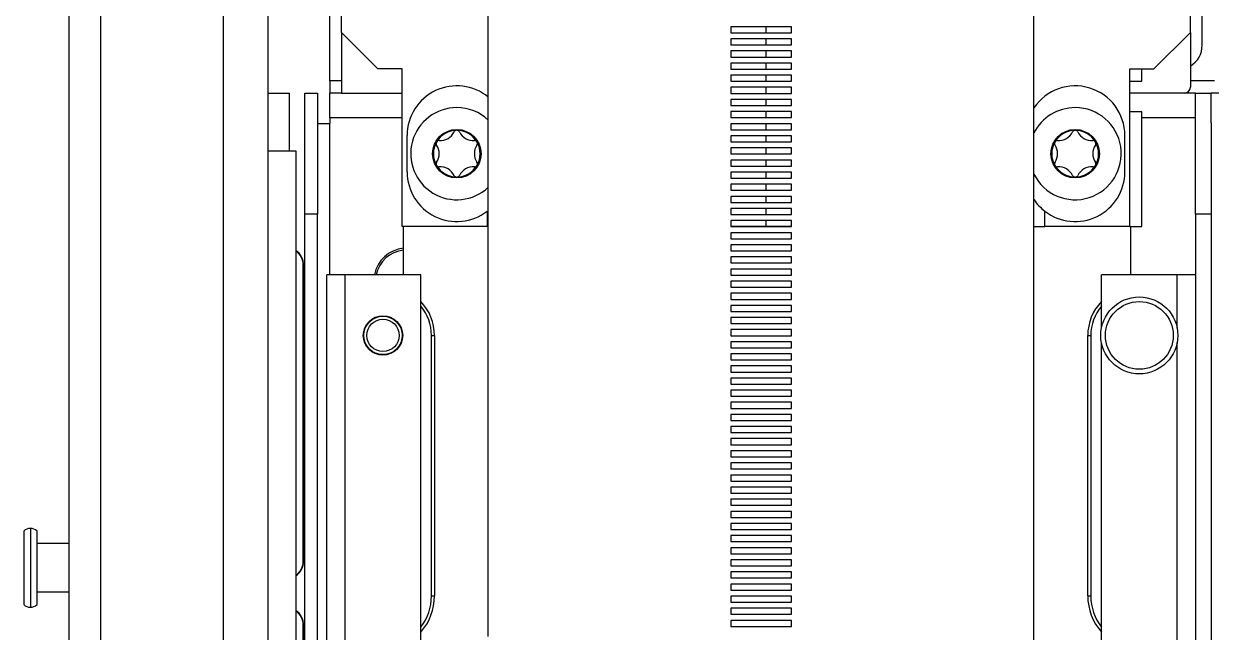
# Paper-space layout 'D' of a CAD drawing. Header units: inches. Extents: x 0 to 136, y 0 to 88.
# Drawn here: x 15.37 to 20.51, y 77.39 to 80.02 of the extents above; entities that cross this region are included whole.
import ezdxf

# ---------------------------------------------------------------- set-up
doc = ezdxf.new("R2010")
doc.units = ezdxf.units.IN
doc.header["$LTSCALE"] = 4
doc.header["$MEASUREMENT"] = 0

psp = doc.layouts.new('D')

# ---------------------------------------------------------------- linework, layer by layer
at = {"color": 7, "linetype": 'Continuous', "lineweight": 25}
for p, q in [((15.5663, 47.4141), (15.5663, 83.2074)), ((15.7019, 83.2074), (15.7019, 47.4141)), ((16.233, 82.9449), (16.233, 47.6765)), ((16.6949, 79.7771), (16.6949, 82.3442)), ((17.3813, 77.3692), (17.3813, 81.8923)), ((19.7435, 77.3486), (19.7435, 81.8923)), ((16.7462, 79.9858), (16.7462, 81.4031)), ((20.4207, 79.9858), (20.4207, 81.4031)), ((16.4261, 80.5943), (16.4261, 53.9276)), ((20.4719, 79.9308), (20.4719, 80.2191)), ((18.6937, 80.0109), (18.4312, 80.0109)), ((18.4312, 80.0109), (18.4312, 79.9847)), ((18.6937, 80.0109), (18.4312, 80.0109)), ((18.5834, 80.0109), (18.5834, 79.9847)), ((18.5834, 80.0109), (18.5834, 79.9847)), ((18.6937, 79.9847), (18.6937, 80.0109)), ((16.9036, 79.8283), (16.7462, 79.9858)), ((16.7462, 79.9858), (16.7462, 79.7233)), ((18.4312, 79.9847), (18.6937, 79.9847)), ((18.6937, 79.9584), (18.4312, 79.9584)), ((18.4312, 79.9584), (18.4312, 79.9322)), ((18.6937, 79.9584), (18.4312, 79.9584)), ((18.5834, 79.9584), (18.5834, 79.9322)), ((18.5834, 79.9584), (18.5834, 79.9322)), ((18.6937, 79.9322), (18.6937, 79.9584)), ((20.4207, 79.9858), (20.2632, 79.8283)), ((20.4207, 79.9858), (20.4207, 79.7496)), ((18.4312, 79.9322), (18.6937, 79.9322)), ((18.6937, 79.9059), (18.4312, 79.9059)), ((18.4312, 79.9059), (18.4312, 79.8797)), ((18.6937, 79.9059), (18.4312, 79.9059)), ((18.5834, 79.9059), (18.5834, 79.8797)), ((18.5834, 79.9059), (18.5834, 79.8797)), ((18.6937, 79.8797), (18.6937, 79.9059)), ((18.4312, 79.8797), (18.6937, 79.8797)), ((18.6937, 79.8534), (18.4312, 79.8534)), ((18.4312, 79.8534), (18.4312, 79.8272)), ((18.6937, 79.8534), (18.4312, 79.8534)), ((18.5834, 79.8534), (18.5834, 79.8272)), ((18.5834, 79.8534), (18.5834, 79.8272)), ((18.6937, 79.8272), (18.6937, 79.8534)), ((17.0086, 79.8283), (16.9036, 79.8283)), ((17.0086, 79.1459), (17.0086, 79.8283)), ((18.4312, 79.8272), (18.6937, 79.8272)), ((18.6937, 79.801), (18.4312, 79.801)), ((18.4312, 79.801), (18.4312, 79.7747)), ((18.6937, 79.801), (18.4312, 79.801)), ((18.5834, 79.801), (18.5834, 79.7747)), ((18.5834, 79.801), (18.5834, 79.7747)), ((18.6937, 79.7747), (18.6937, 79.801)), ((20.1582, 79.8283), (20.2632, 79.8283)), ((20.1582, 79.1459), (20.1582, 79.8283)), ((20.2107, 79.7758), (20.2107, 79.8283)), ((16.6949, 79.7771), (16.6949, 79.7233)), ((16.7462, 79.7771), (16.6949, 79.7771)), ((18.4312, 79.7747), (18.6937, 79.7747)), ((18.6937, 79.7485), (18.4312, 79.7485)), ((18.4312, 79.7485), (18.4312, 79.7222)), ((18.6937, 79.7485), (18.4312, 79.7485)), ((18.5834, 79.7485), (18.5834, 79.7222)), ((18.5834, 79.7485), (18.5834, 79.7222)), ((18.6937, 79.7222), (18.6937, 79.7485)), ((20.1582, 79.7758), (20.2107, 79.7758)), ((20.5257, 79.7771), (20.4207, 79.7771)), ((16.4261, 79.7233), (16.5208, 79.7233)), ((16.5208, 79.474), (16.5208, 79.7233)), ((16.5874, 79.7233), (16.6412, 79.7233)), ((16.5874, 79.1984), (16.5874, 79.7233)), ((16.6412, 79.7233), (16.6412, 79.1984)), ((16.6949, 79.6158), (16.6949, 79.7233)), ((16.7462, 79.7233), (16.6949, 79.7233)), ((16.7462, 79.7233), (17.0086, 79.7233)), ((18.4312, 79.7222), (18.6937, 79.7222)), ((18.6937, 79.696), (18.4312, 79.696)), ((18.4312, 79.696), (18.4312, 79.6697)), ((18.6937, 79.696), (18.4312, 79.696)), ((18.5834, 79.696), (18.5834, 79.6697)), ((18.5834, 79.696), (18.5834, 79.6697)), ((18.6937, 79.6697), (18.6937, 79.696)), ((20.3945, 79.7233), (20.1582, 79.7233)), ((20.4433, 79.7233), (20.3945, 79.7233)), ((20.4433, 79.7233), (20.5111, 79.7233)), ((20.4433, 79.1984), (20.4433, 79.7233)), ((20.5111, 79.5945), (20.5111, 79.7233)), ((20.5911, 79.7233), (20.5111, 79.7233)), ((18.4312, 79.6697), (18.6937, 79.6697)), ((18.6937, 79.6435), (18.4312, 79.6435)), ((18.4312, 79.6435), (18.4312, 79.6172)), ((18.6937, 79.6435), (18.4312, 79.6435)), ((18.5834, 79.6435), (18.5834, 79.6172)), ((18.5834, 79.6435), (18.5834, 79.6172)), ((18.6937, 79.6172), (18.6937, 79.6435)), ((20.2107, 79.6418), (20.1582, 79.6418)), ((20.2107, 79.1459), (20.2107, 79.6418)), ((16.6412, 79.5921), (16.6949, 79.5921)), ((16.6949, 79.6158), (16.6949, 79.5921)), ((17.0086, 79.6158), (16.6949, 79.6158)), ((16.6949, 78.9359), (16.6949, 79.5921)), ((18.4312, 79.6172), (18.6937, 79.6172)), ((18.6937, 79.591), (18.4312, 79.591)), ((18.4312, 79.591), (18.4312, 79.5647)), ((18.6937, 79.591), (18.4312, 79.591)), ((18.5834, 79.591), (18.5834, 79.5647)), ((18.5834, 79.591), (18.5834, 79.5647)), ((18.6937, 79.5647), (18.6937, 79.591)), ((20.4433, 79.6158), (20.2107, 79.6158)), ((20.5111, 79.5945), (20.5111, 79.1984)), ((17.0296, 79.3821), (17.0296, 79.5396)), ((18.4312, 79.5647), (18.6937, 79.5647)), ((18.6937, 79.5385), (18.4312, 79.5385)), ((18.4312, 79.5385), (18.4312, 79.5122)), ((18.6937, 79.5385), (18.4312, 79.5385)), ((18.5834, 79.5385), (18.5834, 79.5122)), ((18.5834, 79.5385), (18.5834, 79.5122)), ((18.6937, 79.5122), (18.6937, 79.5385)), ((20.1372, 79.3821), (20.1372, 79.5396)), ((18.4312, 79.5122), (18.6937, 79.5122)), ((18.6937, 79.486), (18.4312, 79.486)), ((18.4312, 79.486), (18.4312, 79.4597)), ((18.6937, 79.486), (18.4312, 79.486)), ((18.5834, 79.486), (18.5834, 79.4597)), ((18.5834, 79.486), (18.5834, 79.4597)), ((18.6937, 79.4597), (18.6937, 79.486)), ((16.4261, 79.474), (16.5474, 79.474)), ((16.5474, 79.474), (16.5474, 53.1407)), ((18.4312, 79.4597), (18.6937, 79.4597)), ((18.6937, 79.4335), (18.4312, 79.4335)), ((18.4312, 79.4335), (18.4312, 79.4073)), ((18.6937, 79.4335), (18.4312, 79.4335)), ((18.5834, 79.4335), (18.5834, 79.4073)), ((18.5834, 79.4335), (18.5834, 79.4073)), ((18.6937, 79.4073), (18.6937, 79.4335)), ((18.4312, 79.4073), (18.6937, 79.4073)), ((18.6937, 79.381), (18.4312, 79.381)), ((18.4312, 79.381), (18.4312, 79.3548)), ((18.6937, 79.381), (18.4312, 79.381)), ((18.5834, 79.381), (18.5834, 79.3548)), ((18.5834, 79.381), (18.5834, 79.3548)), ((18.6937, 79.3548), (18.6937, 79.381)), ((18.4312, 79.3548), (18.6937, 79.3548)), ((18.6937, 79.3285), (18.4312, 79.3285)), ((18.4312, 79.3285), (18.4312, 79.3023)), ((18.6937, 79.3285), (18.4312, 79.3285)), ((18.5834, 79.3285), (18.5834, 79.3023)), ((18.5834, 79.3285), (18.5834, 79.3023)), ((18.6937, 79.3023), (18.6937, 79.3285)), ((18.4312, 79.3023), (18.6937, 79.3023)), ((18.6937, 79.276), (18.4312, 79.276)), ((18.4312, 79.276), (18.4312, 79.2498)), ((18.6937, 79.276), (18.4312, 79.276)), ((18.5834, 79.276), (18.5834, 79.2498)), ((18.5834, 79.276), (18.5834, 79.2498)), ((18.6937, 79.2498), (18.6937, 79.276)), ((18.4312, 79.2498), (18.6937, 79.2498)), ((18.6937, 79.2235), (18.4312, 79.2235)), ((18.4312, 79.2235), (18.4312, 79.1973)), ((18.6937, 79.2235), (18.4312, 79.2235)), ((18.5834, 79.2235), (18.5834, 79.1973)), ((18.5834, 79.2235), (18.5834, 79.1973)), ((18.6937, 79.1973), (18.6937, 79.2235)), ((16.6412, 79.1984), (16.5874, 79.1984)), ((16.5874, 49.0147), (16.5874, 79.1984)), ((16.6412, 49.0147), (16.6412, 79.1984)), ((17.3761, 79.2115), (17.3761, 79.1459)), ((18.4312, 79.1973), (18.6937, 79.1973)), ((19.7908, 79.1459), (19.7908, 79.2115)), ((20.5111, 79.1984), (20.4433, 79.1984)), ((20.4433, 79.1984), (20.4433, 49.0147)), ((20.5111, 79.1984), (20.5111, 49.0147)), ((17.3761, 79.1459), (17.0086, 79.1459)), ((17.0139, 78.9359), (17.0139, 79.1459)), ((17.3813, 79.1459), (17.3761, 79.1459)), ((18.6937, 79.171), (18.4312, 79.171)), ((18.4312, 79.171), (18.4312, 79.1448)), ((18.6937, 79.171), (18.4312, 79.171)), ((18.5834, 79.1459), (18.4312, 79.1459)), ((18.4312, 79.1448), (18.6937, 79.1448)), ((18.5834, 79.171), (18.5834, 79.1459)), ((18.5834, 79.171), (18.5834, 79.1459)), ((18.6937, 79.1459), (18.5834, 79.1459)), ((18.6937, 79.1448), (18.6937, 79.171)), ((19.7435, 79.1459), (19.7908, 79.1459)), ((20.1582, 79.1459), (19.7908, 79.1459)), ((20.1582, 79.1459), (20.1635, 79.1459)), ((20.1635, 79.1459), (20.2107, 79.1459)), ((20.1635, 78.9359), (20.1635, 79.1459)), ((18.6937, 79.1185), (18.4312, 79.1185)), ((18.4312, 79.1185), (18.4312, 79.0923)), ((18.6937, 79.1185), (18.4312, 79.1185)), ((18.4312, 79.0923), (18.6937, 79.0923)), ((18.6937, 79.0923), (18.6937, 79.1185)), ((18.6937, 79.066), (18.4312, 79.066)), ((18.4312, 79.066), (18.4312, 79.0398)), ((18.6937, 79.066), (18.4312, 79.066)), ((18.4312, 79.0398), (18.6937, 79.0398)), ((18.6937, 79.0398), (18.6937, 79.066)), ((16.5815, 78.9767), (16.5804, 78.9767)), ((16.5804, 77.6967), (16.5804, 78.9767)), ((16.5815, 77.6967), (16.5815, 78.9767)), ((18.6937, 79.0136), (18.4312, 79.0136)), ((18.4312, 79.0136), (18.4312, 78.9873)), ((18.6937, 79.0136), (18.4312, 79.0136)), ((18.4312, 78.9873), (18.6937, 78.9873)), ((18.6937, 78.9873), (18.6937, 79.0136)), ((16.6816, 48.4897), (16.6816, 78.9359)), ((16.7616, 78.9359), (16.6816, 78.9359)), ((16.7616, 48.4897), (16.7616, 78.9359)), ((17.089, 78.9359), (16.7616, 78.9359)), ((17.089, 76.6394), (17.089, 78.9359)), ((18.6937, 78.9611), (18.4312, 78.9611)), ((18.4312, 78.9611), (18.4312, 78.9348)), ((18.6937, 78.9611), (18.4312, 78.9611)), ((18.4312, 78.9348), (18.6937, 78.9348)), ((18.6937, 78.9348), (18.6937, 78.9611)), ((20.3633, 78.9359), (20.0358, 78.9359)), ((20.0358, 78.7046), (20.0358, 78.9359)), ((20.4433, 78.9359), (20.3633, 78.9359)), ((20.3633, 78.7046), (20.3633, 78.9359)), ((18.6937, 78.9086), (18.4312, 78.9086)), ((18.4312, 78.9086), (18.4312, 78.8823)), ((18.6937, 78.9086), (18.4312, 78.9086)), ((18.4312, 78.8823), (18.6937, 78.8823)), ((18.6937, 78.8823), (18.6937, 78.9086)), ((18.6937, 78.8561), (18.4312, 78.8561)), ((18.4312, 78.8561), (18.4312, 78.8298)), ((18.6937, 78.8561), (18.4312, 78.8561)), ((18.4312, 78.8298), (18.6937, 78.8298)), ((18.6937, 78.8298), (18.6937, 78.8561)), ((18.6937, 78.8036), (18.4312, 78.8036)), ((18.4312, 78.8036), (18.4312, 78.7773)), ((18.6937, 78.8036), (18.4312, 78.8036)), ((18.4312, 78.7773), (18.6937, 78.7773)), ((18.6937, 78.7773), (18.6937, 78.8036)), ((16.8613, 78.7268), (16.8597, 78.728)), ((16.957, 78.7527), (16.9562, 78.7508)), ((18.6937, 78.7511), (18.4312, 78.7511)), ((18.4312, 78.7511), (18.4312, 78.7248)), ((18.6937, 78.7511), (18.4312, 78.7511)), ((18.4312, 78.7248), (18.6937, 78.7248)), ((18.6937, 78.7248), (18.6937, 78.7511)), ((16.8421, 78.679), (16.8402, 78.6791)), ((17.0026, 78.7047), (17.0047, 78.7045)), ((17.1353, 77.5448), (17.1353, 78.6735)), ((17.1353, 78.6735), (17.1484, 78.6735)), ((17.1484, 78.6735), (17.1484, 77.5448)), ((18.6937, 78.6986), (18.4312, 78.6986)), ((18.4312, 78.6986), (18.4312, 78.6723)), ((18.6937, 78.6986), (18.4312, 78.6986)), ((18.4312, 78.6723), (18.6937, 78.6723)), ((18.6937, 78.6723), (18.6937, 78.6986)), ((19.9765, 78.6735), (19.9896, 78.6735)), ((19.9765, 77.5448), (19.9765, 78.6735)), ((19.9896, 78.6735), (19.9896, 77.5448)), ((18.6937, 78.6461), (18.4312, 78.6461)), ((18.4312, 78.6461), (18.4312, 78.6199)), ((18.6937, 78.6461), (18.4312, 78.6461)), ((18.4312, 78.6199), (18.6937, 78.6199)), ((18.6937, 78.6199), (18.6937, 78.6461)), ((20.0358, 76.6394), (20.0358, 78.6423)), ((20.3633, 75.8175), (20.3633, 78.6423)), ((16.8936, 78.5942), (16.8944, 78.5961)), ((16.9598, 78.5976), (16.9615, 78.5962)), ((18.6937, 78.5936), (18.4312, 78.5936)), ((18.4312, 78.5936), (18.4312, 78.5674)), ((18.6937, 78.5936), (18.4312, 78.5936)), ((18.4312, 78.5674), (18.6937, 78.5674)), ((18.6937, 78.5674), (18.6937, 78.5936)), ((18.6937, 78.5411), (18.4312, 78.5411)), ((18.4312, 78.5411), (18.4312, 78.5149)), ((18.6937, 78.5411), (18.4312, 78.5411)), ((18.4312, 78.5149), (18.6937, 78.5149)), ((18.6937, 78.5149), (18.6937, 78.5411)), ((18.6937, 78.4886), (18.4312, 78.4886)), ((18.4312, 78.4886), (18.4312, 78.4624)), ((18.6937, 78.4886), (18.4312, 78.4886)), ((18.4312, 78.4624), (18.6937, 78.4624)), ((18.6937, 78.4624), (18.6937, 78.4886)), ((18.6937, 78.4361), (18.4312, 78.4361)), ((18.4312, 78.4361), (18.4312, 78.4099)), ((18.6937, 78.4361), (18.4312, 78.4361)), ((18.4312, 78.4099), (18.6937, 78.4099)), ((18.6937, 78.4099), (18.6937, 78.4361)), ((18.6937, 78.3836), (18.4312, 78.3836)), ((18.4312, 78.3836), (18.4312, 78.3574)), ((18.6937, 78.3836), (18.4312, 78.3836)), ((18.4312, 78.3574), (18.6937, 78.3574)), ((18.6937, 78.3574), (18.6937, 78.3836)), ((18.6937, 78.3311), (18.4312, 78.3311)), ((18.4312, 78.3311), (18.4312, 78.3049)), ((18.6937, 78.3311), (18.4312, 78.3311)), ((18.4312, 78.3049), (18.6937, 78.3049)), ((18.6937, 78.3049), (18.6937, 78.3311)), ((18.6937, 78.2786), (18.4312, 78.2786)), ((18.4312, 78.2786), (18.4312, 78.2524)), ((18.6937, 78.2786), (18.4312, 78.2786)), ((18.4312, 78.2524), (18.6937, 78.2524)), ((18.6937, 78.2524), (18.6937, 78.2786)), ((18.6937, 78.2262), (18.4312, 78.2262)), ((18.4312, 78.2262), (18.4312, 78.1999)), ((18.6937, 78.2262), (18.4312, 78.2262)), ((18.4312, 78.1999), (18.6937, 78.1999)), ((18.6937, 78.1999), (18.6937, 78.2262)), ((18.6937, 78.1737), (18.4312, 78.1737)), ((18.4312, 78.1737), (18.4312, 78.1474)), ((18.6937, 78.1737), (18.4312, 78.1737)), ((18.4312, 78.1474), (18.6937, 78.1474)), ((18.6937, 78.1474), (18.6937, 78.1737)), ((18.6937, 78.1212), (18.4312, 78.1212)), ((18.4312, 78.1212), (18.4312, 78.0949)), ((18.6937, 78.1212), (18.4312, 78.1212)), ((18.4312, 78.0949), (18.6937, 78.0949)), ((18.6937, 78.0949), (18.6937, 78.1212)), ((18.6937, 78.0687), (18.4312, 78.0687)), ((18.4312, 78.0687), (18.4312, 78.0424)), ((18.6937, 78.0687), (18.4312, 78.0687)), ((18.4312, 78.0424), (18.6937, 78.0424)), ((18.6937, 78.0424), (18.6937, 78.0687)), ((18.6937, 78.0162), (18.4312, 78.0162)), ((18.4312, 78.0162), (18.4312, 77.9899)), ((18.6937, 78.0162), (18.4312, 78.0162)), ((18.4312, 77.9899), (18.6937, 77.9899)), ((18.6937, 77.9899), (18.6937, 78.0162)), ((18.6937, 77.9637), (18.4312, 77.9637)), ((18.4312, 77.9637), (18.4312, 77.9374)), ((18.6937, 77.9637), (18.4312, 77.9637)), ((18.4312, 77.9374), (18.6937, 77.9374)), ((18.6937, 77.9374), (18.6937, 77.9637)), ((18.6937, 77.9112), (18.4312, 77.9112)), ((18.4312, 77.9112), (18.4312, 77.8849)), ((18.6937, 77.9112), (18.4312, 77.9112)), ((18.6937, 77.8849), (18.6937, 77.9112)), ((15.3988, 77.8372), (15.3988, 77.4959)), ((18.4312, 77.8849), (18.6937, 77.8849)), ((18.6937, 77.8587), (18.4312, 77.8587)), ((18.4312, 77.8587), (18.4312, 77.8325)), ((18.6937, 77.8587), (18.4312, 77.8587)), ((18.6937, 77.8325), (18.6937, 77.8587)), ((15.3701, 77.8258), (15.3701, 77.5074)), ((15.4274, 77.8258), (15.4274, 77.5074)), ((18.4312, 77.8325), (18.6937, 77.8325)), ((18.6937, 77.8062), (18.4312, 77.8062)), ((18.4312, 77.8062), (18.4312, 77.78)), ((18.6937, 77.8062), (18.4312, 77.8062)), ((18.6937, 77.78), (18.6937, 77.8062)), ((15.5663, 77.7712), (15.4274, 77.7712)), ((18.4312, 77.78), (18.6937, 77.78)), ((18.6937, 77.7537), (18.4312, 77.7537)), ((18.4312, 77.7537), (18.4312, 77.7275)), ((18.6937, 77.7537), (18.4312, 77.7537)), ((18.6937, 77.7275), (18.6937, 77.7537)), ((16.5804, 77.6967), (16.5815, 77.6967)), ((18.4312, 77.7275), (18.6937, 77.7275)), ((18.6937, 77.7012), (18.4312, 77.7012)), ((18.4312, 77.7012), (18.4312, 77.675)), ((18.6937, 77.7012), (18.4312, 77.7012)), ((18.6937, 77.675), (18.6937, 77.7012)), ((18.4312, 77.675), (18.6937, 77.675)), ((18.6937, 77.6487), (18.4312, 77.6487)), ((18.4312, 77.6487), (18.4312, 77.6225)), ((18.6937, 77.6487), (18.4312, 77.6487)), ((18.6937, 77.6225), (18.6937, 77.6487)), ((18.4312, 77.6225), (18.6937, 77.6225)), ((18.6937, 77.5962), (18.4312, 77.5962)), ((18.4312, 77.5962), (18.4312, 77.57)), ((18.6937, 77.5962), (18.4312, 77.5962)), ((18.6937, 77.57), (18.6937, 77.5962)), ((15.4274, 77.5619), (15.5663, 77.5619)), ((17.1353, 77.5448), (17.1484, 77.5448)), ((18.4312, 77.57), (18.6937, 77.57)), ((18.6937, 77.5437), (18.4312, 77.5437)), ((18.4312, 77.5437), (18.4312, 77.5175)), ((18.6937, 77.5437), (18.4312, 77.5437)), ((18.6937, 77.5175), (18.6937, 77.5437)), ((19.9765, 77.5448), (19.9896, 77.5448)), ((18.4312, 77.5175), (18.6937, 77.5175)), ((18.6937, 77.4912), (18.4312, 77.4912)), ((18.4312, 77.4912), (18.4312, 77.465)), ((18.6937, 77.4912), (18.4312, 77.4912)), ((18.6937, 77.465), (18.6937, 77.4912)), ((18.4312, 77.465), (18.6937, 77.465)), ((18.6937, 77.4388), (18.4312, 77.4388)), ((18.4312, 77.4388), (18.4312, 77.4125)), ((18.6937, 77.4388), (18.4312, 77.4388)), ((18.6937, 77.4125), (18.6937, 77.4388)), ((16.5804, 76.3633), (16.5804, 77.4167)), ((16.5815, 77.4167), (16.5804, 77.4167)), ((16.5815, 76.3633), (16.5815, 77.4167)), ((18.4312, 77.4125), (18.6937, 77.4125))]:
    psp.add_line(p, q, dxfattribs=at)
for centre, radius in [((17.2448, 79.4609), 0.105), ((19.922, 79.4609), 0.105), ((20.1996, 78.6735), 0.1667), ((20.1996, 78.6735), 0.1467), ((16.9253, 78.6735), 0.0853), ((16.9253, 78.6735), 0.0833), ((16.9253, 78.6735), 0.07)]:
    psp.add_circle(centre, radius, dxfattribs=at)
for centre, radius, start, end in [((20.3669, 79.9308), 0.105, 300.7971, 0), ((17.2448, 79.5396), 0.2152, 50.6433, 180), ((19.922, 79.5396), 0.2152, 0, 146.0236), ((20.3945, 79.7496), 0.0262, 270, 0), ((17.2448, 79.4609), 0.1995, 90, 313.1736), ((17.2448, 79.4609), 0.1995, 46.8264, 90), ((19.922, 79.4609), 0.1995, 206.5254, 90), ((19.922, 79.4609), 0.1995, 90, 153.4746), ((17.2448, 79.4609), 0.1013, 90, 150), ((17.1733, 79.5848), 0.0671, 266.2361, 333.7639), ((17.2448, 79.5495), 0.0127, 90, 153.7639), ((17.2448, 79.4609), 0.1013, 30, 90), ((17.2448, 79.5495), 0.0127, 26.2361, 90), ((17.3164, 79.5848), 0.0671, 206.2361, 273.7639), ((19.922, 79.4609), 0.1013, 90, 150), ((19.8505, 79.5848), 0.0671, 266.2361, 333.7639), ((19.922, 79.5495), 0.0127, 90, 153.7639), ((19.922, 79.4609), 0.1013, 30, 90), ((19.922, 79.5495), 0.0127, 26.2361, 90), ((19.9936, 79.5848), 0.0671, 206.2361, 273.7639), ((17.2448, 79.4609), 0.1013, 150, 210), ((17.1681, 79.5052), 0.0127, 150, 213.7639), ((17.1681, 79.5052), 0.0127, 86.2361, 150), ((17.1018, 79.4609), 0.0671, 326.2361, 33.7639), ((17.3216, 79.5052), 0.0127, 30, 93.7639), ((17.3879, 79.4609), 0.0671, 146.2361, 213.7639), ((17.3216, 79.5052), 0.0127, 326.2361, 30), ((17.2448, 79.4609), 0.1013, 330, 30), ((19.922, 79.4609), 0.1013, 150, 210), ((19.8452, 79.5052), 0.0127, 150, 213.7639), ((19.8452, 79.5052), 0.0127, 86.2361, 150), ((19.7789, 79.4609), 0.0671, 326.2361, 33.7639), ((19.9988, 79.5052), 0.0127, 30, 93.7639), ((20.0651, 79.4609), 0.0671, 146.2361, 213.7639), ((19.9988, 79.5052), 0.0127, 326.2361, 30), ((19.922, 79.4609), 0.1013, 330, 30), ((17.2448, 79.3821), 0.2152, 180, 307.5719), ((17.1681, 79.4165), 0.0127, 146.2361, 210), ((17.1681, 79.4165), 0.0127, 210, 273.7639), ((17.2448, 79.4609), 0.1013, 210, 270), ((17.1733, 79.337), 0.0671, 26.2361, 93.7639), ((17.2448, 79.4609), 0.1013, 270, 330), ((17.3164, 79.337), 0.0671, 86.2361, 153.7639), ((17.3216, 79.4165), 0.0127, 266.2361, 330), ((17.3216, 79.4165), 0.0127, 330, 33.7639), ((19.922, 79.3821), 0.2152, 232.4281, 0), ((19.8452, 79.4165), 0.0127, 146.2361, 210), ((19.922, 79.4609), 0.1013, 210, 270), ((19.8452, 79.4165), 0.0127, 210, 273.7639), ((19.8505, 79.337), 0.0671, 26.2361, 93.7639), ((19.922, 79.4609), 0.1013, 270, 330), ((19.9936, 79.337), 0.0671, 86.2361, 153.7639), ((19.9988, 79.4165), 0.0127, 266.2361, 330), ((19.9988, 79.4165), 0.0127, 330, 33.7639), ((17.2448, 79.3722), 0.0127, 206.2361, 270), ((17.2448, 79.3722), 0.0127, 270, 333.7639), ((19.922, 79.3722), 0.0127, 206.2361, 270), ((19.922, 79.3722), 0.0127, 270, 333.7639), ((19.922, 79.3821), 0.2152, 213.9764, 232.4281), ((16.5015, 78.9767), 0.08, 359.995, 54.9682), ((16.5004, 78.9767), 0.08, 359.9942, 53.9862), ((17.0274, 78.91), 0.1417, 95.4833, 169.4576), ((17.0274, 78.91), 0.1339, 95.8069, 168.8297), ((16.9384, 78.6735), 0.21, 0, 44.1721), ((20.1865, 78.6735), 0.21, 135.8279, 180), ((16.9384, 78.6735), 0.1969, 0, 40.0871), ((20.1865, 78.6735), 0.1969, 139.9129, 180), ((15.3988, 77.7957), 0.0416, 90, 133.6028), ((15.3988, 77.7957), 0.0416, 46.3972, 90), ((16.5004, 77.6967), 0.08, 306.0146, 0.0049), ((16.5015, 77.6967), 0.08, 305.0309, 0.0059), ((16.9122, 77.5448), 0.2362, 318.475, 0), ((16.9122, 77.5448), 0.2231, 322.4391, 0), ((20.2127, 77.5448), 0.2362, 180, 221.525), ((20.2127, 77.5448), 0.2231, 180, 217.5609), ((15.3988, 77.5375), 0.0416, 226.3972, 270), ((15.3988, 77.5375), 0.0416, 270, 313.6028), ((16.5015, 77.4167), 0.08, 359.995, 54.9682), ((16.5004, 77.4167), 0.08, 359.9942, 53.9862)]:
    psp.add_arc(centre, radius, start, end, dxfattribs=at)

doc.saveas('drawing.dxf')
